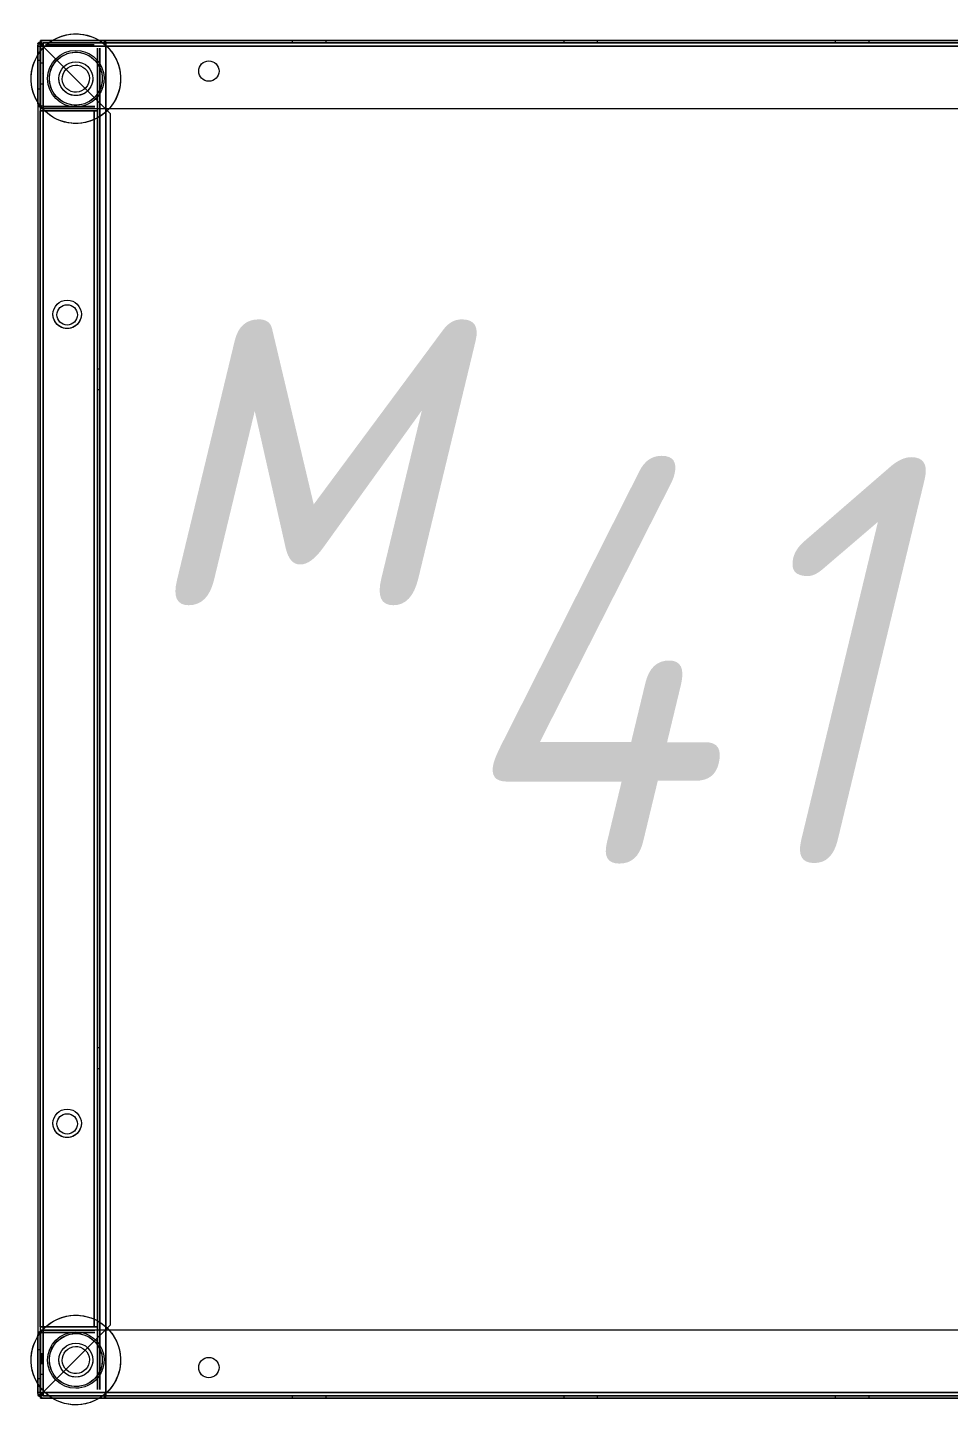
# Model space of a CAD drawing. Header units: millimetres. Extents: x -32954 to 151739, y -65671 to 56243.
# Drawn here: x -20513 to -20173, y -22417 to -21909 of the extents above; entities that cross this region are included whole.
import ezdxf

# ---------------------------------------------------------------- set-up
doc = ezdxf.new("R2010")
doc.units = ezdxf.units.MM
for name, color, linetype, lineweight in [('G-IMPT', 7, 'Continuous', 9), ('I-FURN', 7, 'Continuous', 9), ('I-FURN-IDEN', 7, 'Continuous', 9)]:
    doc.layers.add(name, color=color, linetype=linetype, lineweight=lineweight)
doc.styles.add('GOST Common_I', font='GOST_Common Italic.ttf', dxfattribs={"width": 0.9, "height": 150})

# ---------------------------------------------------------------- blocks, each defined once
blk = doc.blocks.new('М41_Шкаф для уборочного инвентаря - МСК-649_dwg-9558923-О_ТХ_03')
at = {"layer": 'G-IMPT'}
for p, q in [((274.48, 42.79), (274.48, 540.84)), ((274.48, 42.79), (274.48, 540.84)), ((274.48, 540.84), (274.48, 42.79)), ((274.48, 540.84), (274.48, 42.79)), ((274.48, 540.84), (276.48, 540.84)), ((275.46, 541.81), (773.5, 541.81)), ((275.46, 541.81), (773.5, 541.81)), ((275.46, 541.81), (773.5, 541.81)), ((275.46, 541.81), (773.5, 541.81)), ((275.46, 541.81), (773.5, 541.81)), ((275.46, 539.81), (275.46, 541.81)), ((275.46, 541.81), (773.5, 541.81)), ((275.46, 541.01), (773.5, 541.01)), ((275.46, 539.81), (773.5, 539.81)), ((276.48, 541.81), (297.48, 541.81)), ((297.48, 541.81), (276.48, 541.81)), ((276.48, 540.84), (276.48, 42.79)), ((276.48, 539.81), (772.48, 539.81)), ((276.48, 43.81), (276.48, 539.81)), ((772.48, 539.81), (276.48, 539.81)), ((772.48, 539.81), (276.48, 539.81)), ((276.48, 539.81), (276.48, 43.81)), ((276.66, 539.81), (772.3, 539.81)), ((281.73, 541.01), (281.73, 541.81)), ((281.73, 541.01), (281.73, 541.81)), ((281.73, 541.01), (281.73, 541.81)), ((281.73, 541.81), (292.23, 541.81)), ((281.73, 541.81), (292.23, 541.81)), ((281.73, 541.81), (292.23, 541.81)), ((292.23, 541.81), (281.73, 541.81)), ((292.23, 541.81), (281.73, 541.81)), ((281.73, 541.81), (292.23, 541.81)), ((292.23, 541.81), (281.73, 541.81)), ((281.73, 541.81), (292.23, 541.81)), ((292.23, 541.01), (281.73, 541.01)), ((292.23, 541.01), (281.73, 541.01)), ((292.23, 541.01), (281.73, 541.01)), ((281.73, 541.01), (292.23, 541.01)), ((281.73, 541.01), (292.23, 541.01)), ((281.73, 541.01), (292.23, 541.01)), ((282.83, 540.21), (282.83, 541.01)), ((282.83, 540.21), (282.83, 541.01)), ((282.83, 540.21), (282.83, 541.01)), ((286.58, 541.01), (286.58, 541.01)), ((286.58, 541.01), (286.58, 541.01)), ((286.58, 541.01), (286.58, 541.01)), ((286.58, 541.01), (286.58, 541.01)), ((286.58, 541.01), (286.58, 541.01)), ((286.58, 541.01), (286.58, 541.01)), ((286.58, 541.01), (286.58, 541.01)), ((286.58, 541.01), (286.58, 541.01)), ((286.58, 540.21), (286.58, 540.21)), ((286.58, 540.21), (286.58, 540.21)), ((286.58, 540.21), (286.58, 540.21)), ((286.58, 540.21), (286.58, 540.21)), ((286.58, 540.21), (286.58, 540.21)), ((286.58, 540.21), (286.58, 540.21)), ((290.33, 541.01), (290.33, 540.21)), ((290.33, 541.01), (290.33, 540.21)), ((290.33, 541.01), (290.33, 540.21)), ((292.23, 541.81), (292.23, 541.01)), ((292.23, 541.81), (292.23, 541.01)), ((292.23, 541.81), (292.23, 541.01)), ((748.28, 541.01), (300.28, 541.01)), ((300.28, 541.01), (748.28, 541.01)), ((300.28, 541.01), (748.28, 541.01)), ((300.28, 541.01), (748.28, 541.01)), ((772.48, 541.81), (751.48, 541.81)), ((751.48, 541.81), (772.48, 541.81)), ((756.73, 541.01), (756.73, 541.81)), ((756.73, 541.01), (756.73, 541.81)), ((756.73, 541.01), (756.73, 541.81)), ((767.23, 541.81), (756.73, 541.81)), ((767.23, 541.81), (756.73, 541.81)), ((767.23, 541.81), (756.73, 541.81)), ((756.73, 541.81), (767.23, 541.81)), ((756.73, 541.81), (767.23, 541.81)), ((767.23, 541.81), (756.73, 541.81)), ((756.73, 541.81), (767.23, 541.81)), ((767.23, 541.81), (756.73, 541.81)), ((756.73, 541.01), (767.23, 541.01)), ((756.73, 541.01), (767.23, 541.01)), ((756.73, 541.01), (767.23, 541.01)), ((767.23, 541.01), (756.73, 541.01)), ((767.23, 541.01), (756.73, 541.01)), ((767.23, 541.01), (756.73, 541.01)), ((758.23, 540.21), (758.23, 541.01)), ((758.23, 540.21), (758.23, 541.01)), ((758.23, 540.21), (758.23, 541.01)), ((761.98, 540.21), (758.23, 540.21)), ((758.23, 540.21), (761.98, 540.21)), ((761.98, 540.21), (758.23, 540.21)), ((758.23, 540.21), (761.98, 540.21)), ((761.98, 540.21), (758.23, 540.21)), ((758.23, 540.21), (761.98, 540.21)), ((761.98, 541.01), (761.98, 541.01)), ((761.98, 541.01), (761.98, 541.01)), ((761.98, 541.01), (761.98, 541.01)), ((761.98, 541.01), (761.98, 541.01)), ((761.98, 541.01), (761.98, 541.01)), ((761.98, 541.01), (761.98, 541.01)), ((761.98, 541.01), (761.98, 541.01)), ((761.98, 541.01), (761.98, 541.01)), ((761.98, 540.21), (761.98, 540.21)), ((761.98, 540.21), (761.98, 540.21)), ((761.98, 540.21), (761.98, 540.21)), ((765.73, 541.01), (765.73, 540.21)), ((765.73, 541.01), (765.73, 540.21)), ((765.73, 541.01), (765.73, 540.21)), ((767.23, 541.81), (767.23, 541.01)), ((767.23, 541.81), (767.23, 541.01)), ((767.23, 541.81), (767.23, 541.01)), ((772.48, 540.84), (772.48, 42.79)), ((772.48, 540.84), (774.48, 540.84)), ((772.48, 43.81), (772.48, 539.81)), ((772.48, 539.81), (772.48, 43.81)), ((773.5, 541.81), (773.5, 539.81)), ((774.48, 540.84), (774.48, 42.79)), ((774.48, 42.79), (774.48, 540.84)), ((774.48, 540.84), (774.48, 42.79)), ((774.48, 540.84), (774.48, 42.79)), ((748.28, 521.01), (300.28, 521.01)), ((300.28, 521.01), (748.28, 521.01)), ((300.28, 521.01), (300.28, 519.81)), ((300.28, 519.81), (300.28, 521.01)), ((748.28, 519.81), (300.28, 519.81)), ((300.28, 519.81), (748.28, 519.81)), ((300.28, 519.81), (748.28, 519.81)), ((395.53, 519.01), (395.53, 519.81)), ((399.28, 519.81), (399.28, 519.81)), ((399.28, 519.81), (399.28, 519.81)), ((399.28, 519.81), (399.28, 519.81)), ((399.28, 519.81), (399.28, 519.81)), ((399.28, 519.01), (399.28, 519.01)), ((399.28, 519.01), (399.28, 519.01)), ((399.28, 519.01), (399.28, 519.01)), ((399.28, 519.01), (399.28, 519.01)), ((403.03, 519.81), (403.03, 519.01)), ((645.53, 519.01), (645.53, 519.81)), ((645.53, 519.01), (645.53, 519.81)), ((649.28, 519.81), (649.28, 519.81)), ((649.28, 519.81), (649.28, 519.81)), ((649.28, 519.81), (649.28, 519.81)), ((649.28, 519.81), (649.28, 519.81)), ((649.28, 519.01), (649.28, 519.01)), ((649.28, 519.01), (649.28, 519.01)), ((649.28, 519.01), (649.28, 519.01)), ((649.28, 519.01), (649.28, 519.01)), ((653.03, 519.81), (653.03, 519.01)), ((653.03, 519.81), (653.03, 519.01)), ((748.28, 519.81), (748.28, 521.01)), ((748.28, 521.01), (748.28, 519.81)), ((274.48, 516.81), (274.48, 56.01)), ((276.48, 516.81), (274.48, 516.81)), ((275.46, 516.81), (773.5, 516.81)), ((774.48, 516.81), (772.48, 516.81)), ((774.48, 56.01), (774.48, 516.81)), ((274.48, 448.06), (275.28, 448.06)), ((274.48, 448.06), (275.28, 448.06)), ((274.48, 448.06), (275.28, 448.06)), ((274.48, 448.06), (275.28, 448.06)), ((274.48, 448.06), (275.28, 448.06)), ((274.48, 448.06), (275.28, 448.06)), ((274.48, 435.56), (274.48, 448.06)), ((274.48, 435.56), (274.48, 448.06)), ((274.48, 435.56), (274.48, 448.06)), ((274.48, 435.56), (274.48, 448.06)), ((274.48, 435.56), (274.48, 448.06)), ((274.48, 435.56), (274.48, 448.06)), ((274.48, 448.06), (274.48, 435.56)), ((274.48, 448.06), (274.48, 435.56)), ((274.48, 448.06), (274.48, 435.56)), ((274.48, 448.06), (274.48, 435.56)), ((274.48, 448.06), (274.48, 435.56)), ((274.48, 448.06), (274.48, 435.56)), ((275.28, 448.06), (275.28, 435.56)), ((275.28, 448.06), (275.28, 435.56)), ((275.28, 448.06), (275.28, 435.56)), ((275.28, 448.06), (275.28, 435.56)), ((275.28, 448.06), (275.28, 435.56)), ((275.28, 448.06), (275.28, 435.56)), ((275.28, 435.56), (275.28, 448.06)), ((275.28, 435.56), (275.28, 448.06)), ((275.28, 435.56), (275.28, 448.06)), ((275.28, 435.56), (275.28, 448.06)), ((275.28, 435.56), (275.28, 448.06)), ((275.28, 435.56), (275.28, 448.06)), ((773.68, 448.06), (774.48, 448.06)), ((773.68, 448.06), (774.48, 448.06)), ((773.68, 448.06), (774.48, 448.06)), ((773.68, 448.06), (774.48, 448.06)), ((773.68, 448.06), (774.48, 448.06)), ((773.68, 448.06), (774.48, 448.06)), ((773.68, 448.06), (773.68, 435.56)), ((773.68, 448.06), (773.68, 435.56)), ((773.68, 448.06), (773.68, 435.56)), ((773.68, 448.06), (773.68, 435.56)), ((773.68, 448.06), (773.68, 435.56)), ((773.68, 448.06), (773.68, 435.56)), ((773.68, 435.56), (773.68, 448.06)), ((773.68, 435.56), (773.68, 448.06)), ((773.68, 435.56), (773.68, 448.06)), ((773.68, 435.56), (773.68, 448.06)), ((773.68, 435.56), (773.68, 448.06)), ((773.68, 435.56), (773.68, 448.06)), ((774.48, 435.56), (774.48, 448.06)), ((774.48, 435.56), (774.48, 448.06)), ((774.48, 435.56), (774.48, 448.06)), ((774.48, 435.56), (774.48, 448.06)), ((774.48, 435.56), (774.48, 448.06)), ((774.48, 435.56), (774.48, 448.06)), ((774.48, 448.06), (774.48, 435.56)), ((774.48, 448.06), (774.48, 435.56)), ((774.48, 448.06), (774.48, 435.56)), ((774.48, 448.06), (774.48, 435.56)), ((774.48, 448.06), (774.48, 435.56)), ((774.48, 448.06), (774.48, 435.56)), ((275.28, 435.56), (274.48, 435.56)), ((275.28, 435.56), (274.48, 435.56)), ((275.28, 435.56), (274.48, 435.56)), ((275.28, 435.56), (274.48, 435.56)), ((275.28, 435.56), (274.48, 435.56)), ((275.28, 435.56), (274.48, 435.56)), ((774.48, 435.56), (773.68, 435.56)), ((774.48, 435.56), (773.68, 435.56)), ((774.48, 435.56), (773.68, 435.56)), ((774.48, 435.56), (773.68, 435.56)), ((774.48, 435.56), (773.68, 435.56)), ((774.48, 435.56), (773.68, 435.56)), ((274.48, 348.06), (275.28, 348.06)), ((274.48, 348.06), (275.28, 348.06)), ((274.48, 348.06), (275.28, 348.06)), ((274.48, 348.06), (275.28, 348.06)), ((274.48, 348.06), (275.28, 348.06)), ((274.48, 348.06), (275.28, 348.06)), ((274.48, 335.56), (274.48, 348.06)), ((274.48, 335.56), (274.48, 348.06)), ((274.48, 335.56), (274.48, 348.06)), ((274.48, 335.56), (274.48, 348.06)), ((274.48, 335.56), (274.48, 348.06)), ((274.48, 335.56), (274.48, 348.06)), ((274.48, 348.06), (274.48, 335.56)), ((274.48, 348.06), (274.48, 335.56)), ((274.48, 348.06), (274.48, 335.56)), ((274.48, 348.06), (274.48, 335.56)), ((274.48, 348.06), (274.48, 335.56)), ((274.48, 348.06), (274.48, 335.56)), ((275.28, 348.06), (275.28, 335.56)), ((275.28, 348.06), (275.28, 335.56)), ((275.28, 348.06), (275.28, 335.56)), ((275.28, 348.06), (275.28, 335.56)), ((275.28, 348.06), (275.28, 335.56)), ((275.28, 348.06), (275.28, 335.56)), ((275.28, 335.56), (275.28, 348.06)), ((275.28, 335.56), (275.28, 348.06)), ((275.28, 335.56), (275.28, 348.06)), ((275.28, 335.56), (275.28, 348.06)), ((275.28, 335.56), (275.28, 348.06)), ((275.28, 335.56), (275.28, 348.06)), ((773.68, 348.06), (774.48, 348.06)), ((773.68, 348.06), (774.48, 348.06)), ((773.68, 348.06), (774.48, 348.06)), ((773.68, 348.06), (774.48, 348.06)), ((773.68, 348.06), (774.48, 348.06)), ((773.68, 348.06), (774.48, 348.06)), ((773.68, 348.06), (773.68, 335.56)), ((773.68, 348.06), (773.68, 335.56)), ((773.68, 348.06), (773.68, 335.56)), ((773.68, 348.06), (773.68, 335.56)), ((773.68, 348.06), (773.68, 335.56)), ((773.68, 348.06), (773.68, 335.56)), ((773.68, 335.56), (773.68, 348.06)), ((773.68, 335.56), (773.68, 348.06)), ((773.68, 335.56), (773.68, 348.06)), ((773.68, 335.56), (773.68, 348.06)), ((773.68, 335.56), (773.68, 348.06)), ((773.68, 335.56), (773.68, 348.06)), ((774.48, 335.56), (774.48, 348.06)), ((774.48, 335.56), (774.48, 348.06)), ((774.48, 335.56), (774.48, 348.06)), ((774.48, 335.56), (774.48, 348.06)), ((774.48, 335.56), (774.48, 348.06)), ((774.48, 335.56), (774.48, 348.06)), ((774.48, 348.06), (774.48, 335.56)), ((774.48, 348.06), (774.48, 335.56)), ((774.48, 348.06), (774.48, 335.56)), ((774.48, 348.06), (774.48, 335.56)), ((774.48, 348.06), (774.48, 335.56)), ((774.48, 348.06), (774.48, 335.56)), ((275.28, 335.56), (274.48, 335.56)), ((275.28, 335.56), (274.48, 335.56)), ((275.28, 335.56), (274.48, 335.56)), ((275.28, 335.56), (274.48, 335.56)), ((275.28, 335.56), (274.48, 335.56)), ((275.28, 335.56), (274.48, 335.56)), ((774.48, 335.56), (773.68, 335.56)), ((774.48, 335.56), (773.68, 335.56)), ((774.48, 335.56), (773.68, 335.56)), ((774.48, 335.56), (773.68, 335.56)), ((774.48, 335.56), (773.68, 335.56)), ((774.48, 335.56), (773.68, 335.56)), ((274.48, 248.06), (275.28, 248.06)), ((274.48, 248.06), (275.28, 248.06)), ((274.48, 248.06), (275.28, 248.06)), ((274.48, 248.06), (275.28, 248.06)), ((274.48, 248.06), (275.28, 248.06)), ((274.48, 248.06), (275.28, 248.06)), ((274.48, 235.56), (274.48, 248.06)), ((274.48, 235.56), (274.48, 248.06)), ((274.48, 235.56), (274.48, 248.06)), ((274.48, 235.56), (274.48, 248.06)), ((274.48, 235.56), (274.48, 248.06)), ((274.48, 235.56), (274.48, 248.06)), ((274.48, 248.06), (274.48, 235.56)), ((274.48, 248.06), (274.48, 235.56)), ((274.48, 248.06), (274.48, 235.56)), ((274.48, 248.06), (274.48, 235.56)), ((274.48, 248.06), (274.48, 235.56)), ((274.48, 248.06), (274.48, 235.56)), ((275.28, 248.06), (275.28, 235.56)), ((275.28, 248.06), (275.28, 235.56)), ((275.28, 248.06), (275.28, 235.56)), ((275.28, 248.06), (275.28, 235.56)), ((275.28, 248.06), (275.28, 235.56)), ((275.28, 248.06), (275.28, 235.56)), ((275.28, 235.56), (275.28, 248.06)), ((275.28, 235.56), (275.28, 248.06)), ((275.28, 235.56), (275.28, 248.06)), ((275.28, 235.56), (275.28, 248.06)), ((275.28, 235.56), (275.28, 248.06)), ((275.28, 235.56), (275.28, 248.06)), ((773.68, 248.06), (774.48, 248.06)), ((773.68, 248.06), (774.48, 248.06)), ((773.68, 248.06), (774.48, 248.06)), ((773.68, 248.06), (774.48, 248.06)), ((773.68, 248.06), (774.48, 248.06)), ((773.68, 248.06), (774.48, 248.06)), ((773.68, 248.06), (773.68, 235.56)), ((773.68, 248.06), (773.68, 235.56)), ((773.68, 248.06), (773.68, 235.56)), ((773.68, 248.06), (773.68, 235.56)), ((773.68, 248.06), (773.68, 235.56)), ((773.68, 248.06), (773.68, 235.56)), ((773.68, 235.56), (773.68, 248.06)), ((773.68, 235.56), (773.68, 248.06)), ((773.68, 235.56), (773.68, 248.06)), ((773.68, 235.56), (773.68, 248.06)), ((773.68, 235.56), (773.68, 248.06)), ((773.68, 235.56), (773.68, 248.06)), ((774.48, 235.56), (774.48, 248.06)), ((774.48, 235.56), (774.48, 248.06)), ((774.48, 235.56), (774.48, 248.06)), ((774.48, 235.56), (774.48, 248.06)), ((774.48, 235.56), (774.48, 248.06)), ((774.48, 235.56), (774.48, 248.06)), ((774.48, 248.06), (774.48, 235.56)), ((774.48, 248.06), (774.48, 235.56)), ((774.48, 248.06), (774.48, 235.56)), ((774.48, 248.06), (774.48, 235.56)), ((774.48, 248.06), (774.48, 235.56)), ((774.48, 248.06), (774.48, 235.56)), ((275.28, 235.56), (274.48, 235.56)), ((275.28, 235.56), (274.48, 235.56)), ((275.28, 235.56), (274.48, 235.56)), ((275.28, 235.56), (274.48, 235.56)), ((275.28, 235.56), (274.48, 235.56)), ((275.28, 235.56), (274.48, 235.56)), ((774.48, 235.56), (773.68, 235.56)), ((774.48, 235.56), (773.68, 235.56)), ((774.48, 235.56), (773.68, 235.56)), ((774.48, 235.56), (773.68, 235.56)), ((774.48, 235.56), (773.68, 235.56)), ((774.48, 235.56), (773.68, 235.56))]:
    blk.add_line(p, q, dxfattribs=at)
at = {"layer": 'G-IMPT', "flags": 128}
for points in [[(274.48, 540.84), (274.68, 540.84), (274.88, 540.84), (275.08, 540.84), (275.28, 540.84)], [(275.28, 540.84), (275.08, 540.84), (274.88, 540.84), (274.68, 540.84), (274.48, 540.84)], [(274.48, 540.84), (274.48, 416.32), (274.48, 291.81), (274.48, 167.3), (274.48, 42.79)], [(275.28, 540.84), (275.08, 540.84), (274.88, 540.84), (274.68, 540.84), (274.48, 540.84)], [(274.48, 540.84), (274.68, 540.84), (274.88, 540.84), (275.08, 540.84), (275.28, 540.84)], [(274.48, 517.21), (274.48, 522.86), (274.48, 528.51), (274.48, 534.16), (274.48, 539.81)], [(274.48, 539.81), (274.48, 534.16), (274.48, 528.51), (274.48, 522.86), (274.48, 517.21)], [(275.28, 517.21), (275.28, 522.86), (275.28, 528.51), (275.28, 534.16), (275.28, 539.81)], [(275.28, 539.81), (275.28, 534.16), (275.28, 528.51), (275.28, 522.86), (275.28, 517.21)], [(275.46, 541.81), (275.46, 541.61), (275.46, 541.41), (275.46, 541.21), (275.46, 541.01)], [(275.46, 541.01), (275.46, 541.21), (275.46, 541.41), (275.46, 541.61), (275.46, 541.81)], [(275.46, 541.81), (275.46, 541.61), (275.46, 541.41), (275.46, 541.21), (275.46, 541.01)], [(275.46, 541.01), (399.97, 541.01), (524.48, 541.01), (648.99, 541.01), (773.5, 541.01)], [(275.46, 516.81), (275.46, 522.56), (275.46, 528.31), (275.46, 534.06), (275.46, 539.81)], [(276.08, 539.01), (276.08, 534.51), (276.08, 530.01), (276.08, 525.51), (276.08, 521.01)], [(276.08, 521.01), (276.08, 525.51), (276.08, 530.01), (276.08, 534.51), (276.08, 539.01)], [(276.48, 541.01), (276.48, 541.21), (276.48, 541.41), (276.48, 541.61), (276.48, 541.81)], [(276.48, 541.81), (276.48, 541.61), (276.48, 541.41), (276.48, 541.21), (276.48, 541.01)], [(297.48, 541.01), (292.23, 541.01), (286.98, 541.01), (281.73, 541.01), (276.48, 541.01)], [(276.48, 541.01), (281.73, 541.01), (286.98, 541.01), (292.23, 541.01), (297.48, 541.01)], [(276.48, 540.84), (282.23, 540.84), (287.98, 540.84), (293.73, 540.84), (299.48, 540.84)], [(276.48, 43.81), (276.48, 167.81), (276.48, 291.81), (276.48, 415.81), (276.48, 539.81)], [(276.48, 539.81), (400.48, 539.81), (524.48, 539.81), (648.48, 539.81), (772.48, 539.81)], [(276.48, 43.81), (276.48, 167.81), (276.48, 291.81), (276.48, 415.81), (276.48, 539.81)], [(301.46, 515.01), (295.26, 521.21), (289.06, 527.41), (282.86, 533.61), (276.66, 539.81)], [(277.28, 541.01), (281.78, 541.01), (286.28, 541.01), (290.78, 541.01), (295.28, 541.01)], [(295.28, 541.01), (290.78, 541.01), (286.28, 541.01), (281.78, 541.01), (277.28, 541.01)], [(299.48, 539.81), (299.28, 539.81), (299.08, 539.81), (298.88, 539.81), (298.68, 539.81)], [(298.68, 539.81), (298.88, 539.81), (299.08, 539.81), (299.28, 539.81), (299.48, 539.81)], [(298.68, 539.81), (298.68, 535.06), (298.68, 530.31), (298.68, 525.56), (298.68, 520.81)], [(298.68, 520.81), (298.68, 525.56), (298.68, 530.31), (298.68, 535.06), (298.68, 539.81)], [(299.48, 540.84), (299.48, 416.32), (299.48, 291.81), (299.48, 167.3), (299.48, 42.79)], [(299.48, 520.81), (299.48, 525.56), (299.48, 530.31), (299.48, 535.06), (299.48, 539.81)], [(299.48, 539.81), (299.48, 535.06), (299.48, 530.31), (299.48, 525.56), (299.48, 520.81)], [(300.28, 541.01), (300.28, 536.01), (300.28, 531.01), (300.28, 526.01), (300.28, 521.01)], [(300.28, 521.01), (300.28, 526.01), (300.28, 531.01), (300.28, 536.01), (300.28, 541.01)], [(300.28, 521.01), (300.28, 526.01), (300.28, 531.01), (300.28, 536.01), (300.28, 541.01)], [(300.28, 541.01), (300.28, 536.01), (300.28, 531.01), (300.28, 526.01), (300.28, 521.01)], [(772.3, 539.81), (766.1, 533.61), (759.9, 527.41), (753.7, 521.21), (747.5, 515.01)], [(748.28, 521.01), (748.28, 526.01), (748.28, 531.01), (748.28, 536.01), (748.28, 541.01)], [(748.28, 541.01), (748.28, 536.01), (748.28, 531.01), (748.28, 526.01), (748.28, 521.01)], [(748.28, 541.01), (748.28, 536.01), (748.28, 531.01), (748.28, 526.01), (748.28, 521.01)], [(748.28, 521.01), (748.28, 526.01), (748.28, 531.01), (748.28, 536.01), (748.28, 541.01)], [(749.48, 42.79), (749.48, 167.3), (749.48, 291.81), (749.48, 416.32), (749.48, 540.84)], [(749.48, 540.84), (755.23, 540.84), (760.98, 540.84), (766.73, 540.84), (772.48, 540.84)], [(749.48, 539.81), (749.68, 539.81), (749.88, 539.81), (750.08, 539.81), (750.28, 539.81)], [(750.28, 539.81), (750.08, 539.81), (749.88, 539.81), (749.68, 539.81), (749.48, 539.81)], [(749.48, 520.81), (749.48, 525.56), (749.48, 530.31), (749.48, 535.06), (749.48, 539.81)], [(749.48, 539.81), (749.48, 535.06), (749.48, 530.31), (749.48, 525.56), (749.48, 520.81)], [(750.28, 539.81), (750.28, 535.06), (750.28, 530.31), (750.28, 525.56), (750.28, 520.81)], [(750.28, 520.81), (750.28, 525.56), (750.28, 530.31), (750.28, 535.06), (750.28, 539.81)], [(751.48, 541.01), (756.73, 541.01), (761.98, 541.01), (767.23, 541.01), (772.48, 541.01)], [(772.48, 541.01), (767.23, 541.01), (761.98, 541.01), (756.73, 541.01), (751.48, 541.01)], [(753.28, 541.01), (757.78, 541.01), (762.28, 541.01), (766.78, 541.01), (771.28, 541.01)], [(771.28, 541.01), (766.78, 541.01), (762.28, 541.01), (757.78, 541.01), (753.28, 541.01)], [(772.48, 541.01), (772.48, 541.21), (772.48, 541.41), (772.48, 541.61), (772.48, 541.81)], [(772.48, 541.81), (772.48, 541.61), (772.48, 541.41), (772.48, 541.21), (772.48, 541.01)], [(772.48, 539.81), (772.48, 415.81), (772.48, 291.81), (772.48, 167.81), (772.48, 43.81)], [(772.48, 539.81), (772.48, 415.81), (772.48, 291.81), (772.48, 167.81), (772.48, 43.81)], [(772.48, 521.01), (772.48, 525.51), (772.48, 530.01), (772.48, 534.51), (772.48, 539.01)], [(772.48, 539.01), (772.48, 534.51), (772.48, 530.01), (772.48, 525.51), (772.48, 521.01)], [(773.5, 541.81), (773.5, 541.61), (773.5, 541.41), (773.5, 541.21), (773.5, 541.01)], [(773.5, 541.01), (773.5, 541.21), (773.5, 541.41), (773.5, 541.61), (773.5, 541.81)], [(773.5, 541.01), (773.5, 541.21), (773.5, 541.41), (773.5, 541.61), (773.5, 541.81)], [(773.5, 539.81), (773.5, 534.06), (773.5, 528.31), (773.5, 522.56), (773.5, 516.81)], [(774.48, 540.84), (774.28, 540.84), (774.08, 540.84), (773.88, 540.84), (773.68, 540.84)], [(773.68, 540.84), (773.88, 540.84), (774.08, 540.84), (774.28, 540.84), (774.48, 540.84)], [(773.68, 540.84), (773.88, 540.84), (774.08, 540.84), (774.28, 540.84), (774.48, 540.84)], [(774.48, 540.84), (774.28, 540.84), (774.08, 540.84), (773.88, 540.84), (773.68, 540.84)], [(773.68, 517.21), (773.68, 522.86), (773.68, 528.51), (773.68, 534.16), (773.68, 539.81)], [(773.68, 539.81), (773.68, 534.16), (773.68, 528.51), (773.68, 522.86), (773.68, 517.21)], [(774.48, 42.79), (774.48, 167.3), (774.48, 291.81), (774.48, 416.32), (774.48, 540.84)], [(774.48, 517.21), (774.48, 522.86), (774.48, 528.51), (774.48, 534.16), (774.48, 539.81)], [(774.48, 539.81), (774.48, 534.16), (774.48, 528.51), (774.48, 522.86), (774.48, 517.21)], [(299.88, 519.81), (294.23, 519.81), (288.58, 519.81), (282.93, 519.81), (277.28, 519.81)], [(277.28, 519.81), (282.93, 519.81), (288.58, 519.81), (294.23, 519.81), (299.88, 519.81)], [(299.88, 519.01), (294.23, 519.01), (288.58, 519.01), (282.93, 519.01), (277.28, 519.01)], [(277.28, 519.01), (282.93, 519.01), (288.58, 519.01), (294.23, 519.01), (299.88, 519.01)], [(299.88, 519.81), (299.98, 519.81), (300.08, 519.81), (300.18, 519.81), (300.28, 519.81)], [(300.28, 519.81), (300.18, 519.81), (300.08, 519.81), (299.98, 519.81), (299.88, 519.81)], [(299.88, 519.01), (299.98, 519.01), (300.08, 519.01), (300.18, 519.01), (300.28, 519.01)], [(300.28, 519.01), (300.18, 519.01), (300.08, 519.01), (299.98, 519.01), (299.88, 519.01)], [(300.28, 521.01), (412.28, 521.01), (524.28, 521.01), (636.28, 521.01), (748.28, 521.01)], [(748.28, 521.01), (636.28, 521.01), (524.28, 521.01), (412.28, 521.01), (300.28, 521.01)], [(300.28, 519.01), (412.28, 519.01), (524.28, 519.01), (636.28, 519.01), (748.28, 519.01)], [(748.28, 519.01), (636.28, 519.01), (524.28, 519.01), (412.28, 519.01), (300.28, 519.01)], [(748.28, 519.81), (748.38, 519.81), (748.48, 519.81), (748.58, 519.81), (748.68, 519.81)], [(748.68, 519.81), (748.58, 519.81), (748.48, 519.81), (748.38, 519.81), (748.28, 519.81)], [(748.28, 519.01), (748.38, 519.01), (748.48, 519.01), (748.58, 519.01), (748.68, 519.01)], [(748.68, 519.01), (748.58, 519.01), (748.48, 519.01), (748.38, 519.01), (748.28, 519.01)], [(748.68, 519.81), (754.33, 519.81), (759.98, 519.81), (765.63, 519.81), (771.28, 519.81)], [(771.28, 519.81), (765.63, 519.81), (759.98, 519.81), (754.33, 519.81), (748.68, 519.81)], [(748.68, 519.01), (754.33, 519.01), (759.98, 519.01), (765.63, 519.01), (771.28, 519.01)], [(771.28, 519.01), (765.63, 519.01), (759.98, 519.01), (754.33, 519.01), (748.68, 519.01)], [(274.48, 517.21), (274.68, 517.21), (274.88, 517.21), (275.08, 517.21), (275.28, 517.21)], [(275.28, 517.21), (275.08, 517.21), (274.88, 517.21), (274.68, 517.21), (274.48, 517.21)], [(274.48, 516.81), (274.48, 516.91), (274.48, 517.01), (274.48, 517.11), (274.48, 517.21)], [(274.48, 517.21), (274.48, 517.11), (274.48, 517.01), (274.48, 516.91), (274.48, 516.81)], [(274.48, 516.81), (274.48, 401.61), (274.48, 286.41), (274.48, 171.21), (274.48, 56.01)], [(275.28, 516.81), (275.28, 516.91), (275.28, 517.01), (275.28, 517.11), (275.28, 517.21)], [(275.28, 517.21), (275.28, 517.11), (275.28, 517.01), (275.28, 516.91), (275.28, 516.81)], [(275.28, 56.01), (275.28, 171.21), (275.28, 286.41), (275.28, 401.61), (275.28, 516.81)], [(275.28, 516.81), (275.28, 401.61), (275.28, 286.41), (275.28, 171.21), (275.28, 56.01)], [(773.5, 516.81), (648.99, 516.81), (524.48, 516.81), (399.97, 516.81), (275.46, 516.81)], [(276.48, 56.01), (276.48, 171.21), (276.48, 286.41), (276.48, 401.61), (276.48, 516.81)], [(747.5, 515.01), (635.99, 515.01), (524.48, 515.01), (412.97, 515.01), (301.46, 515.01)], [(772.48, 516.81), (772.48, 401.61), (772.48, 286.41), (772.48, 171.21), (772.48, 56.01)], [(774.48, 517.21), (774.28, 517.21), (774.08, 517.21), (773.88, 517.21), (773.68, 517.21)], [(773.68, 517.21), (773.88, 517.21), (774.08, 517.21), (774.28, 517.21), (774.48, 517.21)], [(773.68, 516.81), (773.68, 516.91), (773.68, 517.01), (773.68, 517.11), (773.68, 517.21)], [(773.68, 517.21), (773.68, 517.11), (773.68, 517.01), (773.68, 516.91), (773.68, 516.81)], [(773.68, 56.01), (773.68, 171.21), (773.68, 286.41), (773.68, 401.61), (773.68, 516.81)], [(773.68, 516.81), (773.68, 401.61), (773.68, 286.41), (773.68, 171.21), (773.68, 56.01)], [(774.48, 516.81), (774.48, 516.91), (774.48, 517.01), (774.48, 517.11), (774.48, 517.21)], [(774.48, 517.21), (774.48, 517.11), (774.48, 517.01), (774.48, 516.91), (774.48, 516.81)], [(774.48, 56.01), (774.48, 171.21), (774.48, 286.41), (774.48, 401.61), (774.48, 516.81)]]:
    blk.add_lwpolyline(points, dxfattribs=at)
at = {"layer": 'G-IMPT'}
for centre, radius, start, end in [((288.48, 527.81), 16.5, 360, 154.9926), ((288.48, 527.81), 16.5, 334.9926, 154.9926), ((760.48, 527.81), 16.5, 0, 154.9926), ((760.48, 527.81), 16.5, 334.9926, 154.9926), ((276.48, 539.81), 2, 90, 180), ((276.48, 539.81), 2, 90, 180), ((297.48, 539.81), 2, 0, 90), ((297.48, 539.81), 2, 0, 90), ((297.48, 539.81), 1.2, 0, 90), ((297.48, 539.81), 1.2, 0, 90), ((751.48, 539.81), 2, 90, 180), ((751.48, 539.81), 2, 90, 180), ((751.48, 539.81), 1.2, 90, 180), ((751.48, 539.81), 1.2, 90, 180), ((772.48, 539.81), 2, 0, 90), ((772.48, 539.81), 2, 0, 90), ((288.48, 527.81), 16.5, 154.9926, 180), ((288.48, 527.81), 16.5, 154.9926, 334.9926), ((288.48, 527.81), 10.41, 0, 180), ((288.48, 527.81), 9.75, 0, 154.9926), ((288.48, 527.81), 9.75, 334.9926, 154.9926), ((288.48, 527.81), 6.25, 90, 270), ((288.48, 527.81), 6.25, 0, 180), ((288.48, 527.81), 6.25, 270, 90), ((375.28, 531.01), 5.25, 90, 270), ((375.28, 531.01), 5.25, 90, 270), ((375.28, 531.01), 5.25, 90, 270), ((375.28, 531.01), 5.25, 0, 180), ((375.48, 531.01), 3.75, 0, 180), ((375.48, 531.01), 3.75, 0, 180), ((375.48, 531.01), 3.75, 0, 180), ((375.28, 531.01), 5.25, 270, 90), ((375.28, 531.01), 5.25, 270, 90), ((375.28, 531.01), 5.25, 270, 90), ((673.28, 531.01), 5.25, 90, 270), ((673.28, 531.01), 5.25, 90, 270), ((673.28, 531.01), 5.25, 90, 270), ((673.28, 531.01), 5.25, 0, 180), ((673.48, 531.01), 3.75, 0, 180), ((673.48, 531.01), 3.75, 0, 180), ((673.48, 531.01), 3.75, 0, 180), ((673.28, 531.01), 5.25, 270, 90), ((673.28, 531.01), 5.25, 270, 90), ((673.28, 531.01), 5.25, 270, 90), ((760.48, 527.81), 16.5, 154.9926, 180), ((760.48, 527.81), 16.5, 154.9926, 334.9926), ((760.48, 527.81), 10.41, 0, 180), ((760.48, 527.81), 9.75, 0, 154.9926), ((760.48, 527.81), 9.75, 334.9926, 154.9926), ((760.48, 527.81), 6.25, 0, 180), ((760.48, 527.81), 6.25, 90, 270), ((760.48, 527.81), 6.25, 270, 90), ((288.48, 527.81), 9.75, 154.9926, 334.9926), ((288.48, 527.81), 9.75, 154.9926, 180), ((288.48, 527.81), 5, 154.9926, 334.9926), ((288.48, 527.81), 5, 154.9926, 334.9926), ((288.48, 527.81), 5, 334.9926, 154.9926), ((288.48, 527.81), 5, 334.9926, 154.9926), ((375.28, 531.01), 5.25, 180, 0), ((375.48, 531.01), 3.75, 180, 360), ((375.48, 531.01), 3.75, 180, 0), ((375.48, 531.01), 3.75, 180, 0), ((673.28, 531.01), 5.25, 180, 0), ((673.48, 531.01), 3.75, 180, 360), ((673.48, 531.01), 3.75, 180, 0), ((673.48, 531.01), 3.75, 180, 0), ((760.48, 527.81), 9.75, 154.9926, 334.9926), ((760.48, 527.81), 9.75, 154.9926, 180), ((760.48, 527.81), 5, 154.9926, 334.9926), ((760.48, 527.81), 5, 154.9926, 334.9926), ((760.48, 527.81), 5, 334.9926, 154.9926), ((760.48, 527.81), 5, 334.9926, 154.9926), ((288.48, 527.81), 16.5, 180, 334.9926), ((288.48, 527.81), 10.41, 180, 334.9926), ((288.48, 527.81), 9.75, 180, 334.9926), ((288.48, 527.81), 6.25, 180, 0), ((288.48, 527.81), 9.75, 334.9926, 0), ((288.48, 527.81), 10.41, 334.9926, 360), ((288.48, 527.81), 16.5, 334.9926, 0), ((760.48, 527.81), 16.5, 180, 334.9926), ((760.48, 527.81), 10.41, 180, 334.9926), ((760.48, 527.81), 9.75, 180, 334.9926), ((760.48, 527.81), 6.25, 180, 0), ((760.48, 527.81), 9.75, 334.9926, 0), ((760.48, 527.81), 10.41, 334.9926, 0), ((760.48, 527.81), 16.5, 334.9926, 0), ((285.68, 478.81), 3.75, 0, 180), ((285.68, 478.81), 3.75, 180, 360), ((763.25, 478.81), 3.75, 0, 180), ((763.25, 478.81), 3.75, 180, 0)]:
    blk.add_arc(centre, radius, start, end, dxfattribs=at)
for points, knots in [([(276.48, 539.81), (276.35, 539.88), (276.09, 540.02), (275.77, 540.17), (275.54, 540.29), (275.37, 540.38), (275.21, 540.46), (275.06, 540.54), (274.93, 540.6), (274.78, 540.68), (274.56, 540.8), (274.48, 540.83), (274.48, 540.84)], [0, 0, 0, 0, 0.125, 0.25, 0.3125, 0.375, 0.4375, 0.5, 0.5625, 0.625, 0.75, 1, 1, 1, 1]), ([(276.48, 539.81), (276.35, 539.88), (276.09, 540.02), (275.77, 540.17), (275.54, 540.29), (275.37, 540.38), (275.21, 540.46), (275.06, 540.54), (274.93, 540.6), (274.78, 540.68), (274.56, 540.8), (274.48, 540.83), (274.48, 540.84)], [0, 0, 0, 0, 0.125, 0.25, 0.3125, 0.375, 0.4375, 0.5, 0.5625, 0.625, 0.75, 1, 1, 1, 1]), ([(276.66, 539.81), (276.57, 539.94), (276.42, 540.2), (276.23, 540.52), (276.09, 540.76), (275.99, 540.93), (275.89, 541.08), (275.81, 541.23), (275.73, 541.36), (275.63, 541.52), (275.54, 541.67), (275.48, 541.79), (275.46, 541.81), (275.46, 541.81)], [0, 0, 0, 0, 0.125, 0.25, 0.3125, 0.375, 0.4375, 0.5, 0.5625, 0.625, 0.75, 0.875, 1, 1, 1, 1]), ([(275.46, 541.81), (275.46, 541.81), (275.5, 541.73), (275.62, 541.49), (275.73, 541.28), (275.83, 541.08), (275.91, 540.93), (276, 540.76), (276.12, 540.52), (276.27, 540.2), (276.41, 539.94), (276.48, 539.81)], [0, 0, 0, 0, 0.25, 0.375, 0.5, 0.5625, 0.625, 0.6875, 0.75, 0.875, 1, 1, 1, 1]), ([(276.48, 539.81), (276.37, 540.02), (276.24, 540.29), (276.08, 540.59), (275.98, 540.79), (275.88, 540.99), (275.78, 541.19), (275.7, 541.35), (275.63, 541.48), (275.54, 541.64), (275.47, 541.78), (275.46, 541.81), (275.46, 541.81)], [-1, -1, -1, -1, -0.785714, -0.732143, -0.678571, -0.571429, -0.5, -0.428571, -0.357143, -0.285714, -0.142857, 0, 0, 0, 0]), ([(275.46, 541.01), (275.46, 541.01), (275.5, 540.96), (275.63, 540.81), (275.76, 540.66), (275.9, 540.49), (276.08, 540.28), (276.28, 540.05), (276.41, 539.89), (276.48, 539.81)], [-1, -1, -1, -1, -0.785714, -0.642857, -0.535714, -0.428571, -0.285714, -0.142857, 0, 0, 0, 0]), ([(773.5, 541.81), (773.5, 541.81), (773.46, 541.73), (773.33, 541.52), (773.23, 541.36), (773.15, 541.23), (773.07, 541.08), (772.97, 540.93), (772.87, 540.76), (772.73, 540.52), (772.54, 540.2), (772.39, 539.94), (772.3, 539.81)], [0, 0, 0, 0, 0.25, 0.375, 0.4375, 0.5, 0.5625, 0.625, 0.6875, 0.75, 0.875, 1, 1, 1, 1]), ([(772.48, 539.81), (772.55, 539.94), (772.69, 540.2), (772.84, 540.52), (772.96, 540.76), (773.05, 540.93), (773.13, 541.08), (773.2, 541.23), (773.27, 541.36), (773.35, 541.52), (773.46, 541.73), (773.5, 541.81), (773.5, 541.81)], [0, 0, 0, 0, 0.125, 0.25, 0.3125, 0.375, 0.4375, 0.5, 0.5625, 0.625, 0.75, 1, 1, 1, 1]), ([(772.48, 539.81), (772.55, 539.95), (772.7, 540.24), (772.91, 540.65), (773.1, 541.03), (773.24, 541.3), (773.33, 541.48), (773.41, 541.64), (773.49, 541.77), (773.5, 541.81), (773.5, 541.81)], [0, 0, 0, 0, 0.142857, 0.285714, 0.428571, 0.571429, 0.642857, 0.714286, 0.857143, 1, 1, 1, 1]), ([(772.48, 539.81), (772.56, 539.9), (772.68, 540.04), (772.83, 540.22), (772.94, 540.36), (773.05, 540.48), (773.15, 540.6), (773.25, 540.72), (773.33, 540.81), (773.41, 540.9), (773.46, 540.96), (773.49, 541), (773.5, 541.01), (773.5, 541.01)], [-1, -1, -1, -1, -0.833333, -0.75, -0.666667, -0.583333, -0.5, -0.416667, -0.333333, -0.25, -0.166667, -0.083333, 0, 0, 0, 0]), ([(774.48, 540.84), (774.48, 540.83), (774.4, 540.8), (774.15, 540.67), (773.95, 540.56), (773.75, 540.46), (773.59, 540.38), (773.42, 540.29), (773.19, 540.17), (772.87, 540.02), (772.61, 539.88), (772.48, 539.81)], [0, 0, 0, 0, 0.25, 0.375, 0.5, 0.5625, 0.625, 0.6875, 0.75, 0.875, 1, 1, 1, 1]), ([(774.48, 540.84), (774.48, 540.83), (774.4, 540.8), (774.15, 540.67), (773.95, 540.56), (773.75, 540.46), (773.59, 540.38), (773.42, 540.29), (773.19, 540.17), (772.87, 540.02), (772.61, 539.88), (772.48, 539.81)], [0, 0, 0, 0, 0.25, 0.375, 0.5, 0.5625, 0.625, 0.6875, 0.75, 0.875, 1, 1, 1, 1])]:
    blk.add_open_spline(points, degree=3, knots=knots, dxfattribs=at)
blk = doc.blocks.new('М41_Шкаф для уборочного инвентаря - М41_Шкаф для уборочного инвентаря-8001029-О_ТХ_03')
at = {"extrusion": (0, 0, -1)}
blk.add_blockref('М41_Шкаф для уборочного инвентаря - МСК-649_dwg-9558923-О_ТХ_03', (-524.48, -541.81), dxfattribs=at)

msp = doc.modelspace()

# ---------------------------------------------------------------- block references
at = {"layer": 'I-FURN', "rotation": 89.99999999999869}
msp.add_blockref('М41_Шкаф для уборочного инвентаря - М41_Шкаф для уборочного инвентаря-8001029-О_ТХ_03', (-20508.89, -22163.66), dxfattribs=at)

# ---------------------------------------------------------------- texts
at = {"layer": 'I-FURN-IDEN', "char_height": 150, "attachment_point": 1, "style": 'GOST Common_I'}
for s, insert, width in [('\\fGOST Common|b0|i1|c204|p34|;\\W.9;м', (-20472.29, -21971.62), 137.0886), ('41', (-20359.18, -22067.08), 223.6708)]:
    msp.add_mtext(s, dxfattribs=dict(at, insert=insert, width=width))

doc.saveas('drawing.dxf')
